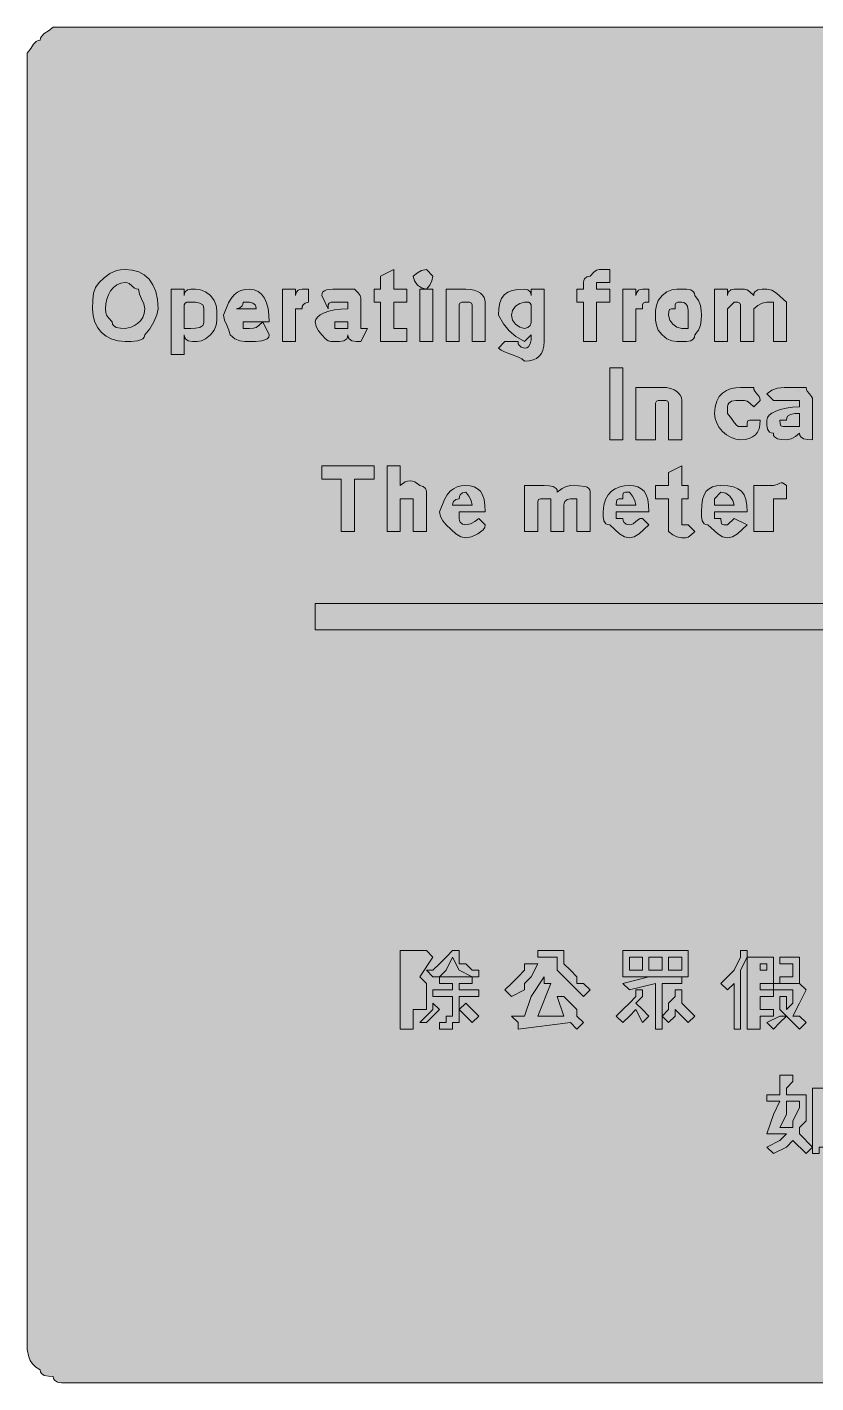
# Model space of a CAD drawing. Header units: metres. Extents: x 9 to 558, y 12 to 260.
# Drawn here: x 9.2 to 153.8, y 11.8 to 260.2 of the extents above; entities that cross this region are included whole.
import ezdxf

# ---------------------------------------------------------------- set-up
doc = ezdxf.new("R2010")
doc.units = ezdxf.units.M
for name, color, linetype, true_color in [('FILL_BLACK_000000', 7, 'Continuous', 0x000000), ('FILL_YELLOW_FFFF00', 7, 'Continuous', 0xffff00), ('STROKE_BLACK_000000', 7, 'Continuous', 0x000000)]:
    doc.layers.add(name, color=color, linetype=linetype, true_color=true_color)

msp = doc.modelspace()

# ---------------------------------------------------------------- hatches: boundary and pattern name
at = {"layer": 'FILL_BLACK_000000', "true_color": 0x000000}
h = msp.add_hatch(color=7, dxfattribs=at)
h.dxf.hatch_style = 1
h.paths.add_polyline_path([(29.67, 215.31), (30.69, 214.75), (31.56, 213.96), (32.26, 212.95), (32.78, 211.71), (33.1, 210.25), (33.21, 208.56), (33, 207.47), (32.46, 206.16), (31.69, 204.85), (30.81, 203.76), (30.7, 203.36), (30.42, 203.07), (29.99, 202.85), (29.46, 202.71), (28.28, 202.58), (27.21, 202.56), (25.92, 202.67), (24.75, 202.99), (23.73, 203.51), (22.86, 204.21), (22.16, 205.08), (21.64, 206.1), (21.32, 207.27), (21.21, 208.56), (21.23, 210.15), (21.36, 211.41), (21.72, 212.44), (22.41, 213.36), (23.33, 214.24), (24.36, 215.01), (25.62, 215.55), (26.36, 215.71), (27.21, 215.76), (28.5, 215.65), (29.67, 215.31)])
h.paths.add_polyline_path([(30.21, 210.36), (29.8, 211.26), (29.61, 212.16), (29.21, 212.21), (28.9, 212.35), (28.41, 212.76), (27.92, 213.17), (27.61, 213.31), (27.21, 213.36), (26.37, 213.25), (25.63, 212.95), (25.02, 212.47), (24.51, 211.86), (24.12, 211.13), (23.83, 210.32), (23.67, 209.46), (23.61, 208.56), (23.63, 207.85), (23.76, 207.36), (24.12, 206.87), (24.81, 206.16), (24.86, 205.76), (25.02, 205.47), (25.56, 205.11), (26.33, 204.98), (27.21, 204.96), (28.28, 205.18), (28.88, 205.47), (29.46, 205.86), (29.99, 206.37), (30.42, 206.98), (30.7, 207.72), (30.81, 208.56), (30.62, 209.46), (30.21, 210.36)], flags=16)
h = msp.add_hatch(color=7, dxfattribs=at)
h.dxf.hatch_style = 1
h.paths.add_polyline_path([(78.81, 212.16), (78.81, 209.76), (76.41, 209.76), (76.41, 206.16), (76.41, 204.96), (77.61, 204.96), (78.81, 204.96), (78.81, 202.56), (76.41, 202.56), (74.01, 202.56), (74.01, 204.96), (74.01, 209.76), (72.81, 209.76), (72.81, 212.16), (74.01, 212.16), (74.01, 214.56), (76.41, 215.76), (76.41, 212.16), (78.81, 212.16)])
h = msp.add_hatch(color=7, dxfattribs=at)
h.dxf.hatch_style = 1
h.paths.add_polyline_path([(83.42, 213.68), (83.01, 212.91), (82.41, 212.16), (81.53, 212.37), (80.76, 212.91), (80.22, 213.68), (80.01, 214.56), (80.76, 215.16), (81.53, 215.57), (82.41, 215.76), (83.61, 214.56), (83.42, 213.68)])
h = msp.add_hatch(color=7, dxfattribs=at)
h.dxf.hatch_style = 1
h.paths.add_polyline_path([(111.21, 202.56), (111.21, 209.76), (110.01, 209.76), (110.01, 212.16), (111.21, 212.16), (111.21, 213.36), (111.26, 213.76), (111.4, 214.05), (111.81, 214.41), (112.41, 214.56), (113.12, 215.25), (113.61, 215.61), (114.1, 215.74), (114.81, 215.76), (116.01, 215.76), (116.01, 213.36), (114.81, 213.36), (113.61, 213.36), (113.61, 212.16), (116.01, 212.16), (116.01, 209.76), (113.61, 209.76), (113.61, 202.56), (111.21, 202.56)])
h = msp.add_hatch(color=7, dxfattribs=at)
h.dxf.hatch_style = 1
h.paths.add_polyline_path([(43.86, 205.56), (43.5, 204.66), (42.81, 203.76), (41.93, 203.07), (41.16, 202.71), (40.41, 202.56), (39.53, 202.58), (38.76, 202.71), (38.22, 203.07), (38.06, 203.36), (38.01, 203.76), (38.01, 200.16), (35.61, 200.16), (35.61, 212.16), (38.01, 212.16), (38.01, 210.96), (38.06, 211.36), (38.2, 211.65), (38.61, 212.01), (39.21, 212.16), (40.11, 212.14), (41.01, 212.01), (41.91, 211.65), (42.81, 210.96), (43.5, 210.06), (43.86, 209.16), (43.99, 208.26), (44.01, 207.36), (43.99, 206.46), (43.86, 205.56)])
h.paths.add_polyline_path([(40.86, 205.11), (41.4, 205.47), (41.56, 205.76), (41.61, 206.16), (41.61, 208.56), (41.56, 208.96), (41.4, 209.25), (40.86, 209.61), (40.09, 209.74), (39.21, 209.76), (38.52, 209.74), (38.16, 209.61), (38.03, 209.25), (38.01, 208.56), (38.01, 206.16), (38.01, 204.96), (39.21, 204.96), (40.09, 204.98), (40.86, 205.11)], flags=16)
h = msp.add_hatch(color=7, dxfattribs=at)
h.dxf.hatch_style = 1
h.paths.add_polyline_path([(53.22, 203.07), (52.79, 202.85), (52.26, 202.71), (51.08, 202.58), (50.01, 202.56), (49.11, 202.58), (48.21, 202.71), (47.31, 203.07), (46.41, 203.76), (46.22, 204.66), (45.81, 205.56), (45.4, 206.46), (45.21, 207.36), (46.13, 209.63), (46.62, 210.46), (47.16, 211.11), (47.75, 211.59), (48.42, 211.92), (49.16, 212.1), (50.01, 212.16), (50.85, 212.05), (51.58, 211.73), (52.2, 211.21), (52.71, 210.51), (53.1, 209.64), (53.38, 208.62), (53.55, 207.45), (53.61, 206.16), (52.41, 206.16), (53.61, 203.76), (53.5, 203.36), (53.22, 203.07)])
h.paths.add_polyline_path([(48.81, 206.16), (48.81, 204.96), (50.01, 204.96), (50.72, 204.98), (51.21, 205.11), (51.7, 205.47), (52.41, 206.16), (48.81, 206.16)], flags=16)
h.paths.add_polyline_path([(51.16, 208.96), (51.02, 209.25), (50.61, 209.61), (50.01, 209.76), (48.81, 209.76), (48.76, 209.36), (48.62, 209.07), (48.21, 208.71), (47.61, 208.56), (51.21, 208.56), (51.16, 208.96)], flags=16)
h = msp.add_hatch(color=7, dxfattribs=at)
h.dxf.hatch_style = 1
h.paths.add_polyline_path([(56.01, 212.16), (58.41, 212.16), (58.41, 210.96), (58.56, 211.56), (58.92, 211.97), (59.21, 212.11), (59.61, 212.16), (60.81, 212.16), (60.81, 209.76), (60.21, 209.61), (59.8, 209.25), (59.66, 208.96), (59.61, 208.56), (58.41, 208.56), (58.41, 202.56), (56.01, 202.56), (56.01, 212.16)])
h = msp.add_hatch(color=7, dxfattribs=at)
h.dxf.hatch_style = 1
h.paths.add_polyline_path([(66.81, 209.76), (65.61, 209.76), (64.92, 209.74), (64.56, 209.61), (64.43, 209.25), (64.41, 208.56), (63.21, 210.96), (63.27, 211.36), (63.43, 211.65), (63.72, 211.87), (64.11, 212.01), (65.23, 212.14), (66.81, 212.16), (69.21, 212.16), (69.9, 211.45), (70.26, 210.96), (70.39, 210.47), (70.41, 209.76), (70.41, 204.96), (71.61, 204.96), (70.41, 202.56), (69.53, 202.58), (68.76, 202.71), (68.22, 203.07), (68.06, 203.36), (68.01, 203.76), (67.96, 203.36), (67.8, 203.07), (67.26, 202.71), (66.49, 202.58), (65.61, 202.56), (64.9, 202.58), (64.41, 202.71), (63.92, 203.07), (63.21, 203.76), (62.61, 204.51), (62.2, 205.28), (62.01, 206.16), (62.12, 206.61), (62.44, 207.04), (62.96, 207.45), (63.66, 207.81), (64.53, 208.12), (65.55, 208.35), (66.72, 208.51), (68.01, 208.56), (68.01, 209.76), (66.81, 209.76)])
h.paths.add_polyline_path([(66.81, 204.96), (68.01, 204.96), (68.01, 206.16), (65.61, 206.16), (65.61, 204.96), (66.81, 204.96)], flags=16)
h = msp.add_hatch(color=7, dxfattribs=at)
h.dxf.hatch_style = 1
h.paths.add_polyline_path([(81.21, 202.56), (81.21, 212.16), (83.61, 212.16), (83.61, 202.56), (81.21, 202.56)])
h = msp.add_hatch(color=7, dxfattribs=at)
h.dxf.hatch_style = 1
h.paths.add_polyline_path([(90.45, 212.11), (91.18, 211.95), (91.8, 211.72), (92.31, 211.41), (92.7, 211.05), (92.98, 210.64), (93.15, 210.21), (93.21, 209.76), (93.21, 208.56), (93.21, 202.56), (90.81, 202.56), (90.81, 208.56), (90.79, 209.25), (90.66, 209.61), (90.3, 209.74), (89.61, 209.76), (88.92, 209.74), (88.56, 209.61), (88.43, 209.25), (88.41, 208.56), (88.41, 202.56), (86.01, 202.56), (86.01, 212.16), (88.41, 212.16), (89.61, 212.16), (90.45, 212.11)])
h = msp.add_hatch(color=7, dxfattribs=at)
h.dxf.hatch_style = 1
h.paths.add_polyline_path([(103.78, 200.98), (103.5, 200.37), (103.11, 199.86), (102.6, 199.47), (101.98, 199.18), (101.25, 199.02), (100.41, 198.96), (99.91, 199.36), (99.32, 199.67), (98.01, 200.16), (96.7, 200.65), (96.11, 200.96), (95.61, 201.36), (96.81, 202.56), (99.21, 202.56), (99.26, 202.16), (99.4, 201.87), (99.81, 201.51), (100.41, 201.36), (100.81, 201.41), (101.1, 201.57), (101.46, 202.11), (101.59, 202.88), (101.61, 203.76), (100.41, 202.56), (98.82, 203.48), (97.56, 204.51), (96.53, 205.77), (95.61, 207.36), (95.67, 208.6), (95.85, 209.63), (96.18, 210.46), (96.66, 211.11), (97.31, 211.59), (98.14, 211.92), (99.17, 212.1), (100.41, 212.16), (101.01, 212.01), (101.42, 211.65), (101.56, 211.36), (101.61, 210.96), (101.61, 212.16), (104.01, 212.16), (104.01, 202.56), (103.95, 201.72), (103.78, 200.98)])
h.paths.add_polyline_path([(101.46, 209.61), (101.1, 209.74), (100.41, 209.76), (99.53, 209.55), (98.76, 209.01), (98.22, 208.24), (98.01, 207.36), (98.22, 206.48), (98.76, 205.71), (99.53, 205.17), (100.41, 204.96), (101.01, 205.11), (101.42, 205.47), (101.56, 205.76), (101.61, 206.16), (101.61, 208.56), (101.59, 209.25), (101.46, 209.61)], flags=16)
h = msp.add_hatch(color=7, dxfattribs=at)
h.dxf.hatch_style = 1
h.paths.add_polyline_path([(118.41, 212.16), (120.81, 212.16), (120.81, 210.96), (120.96, 211.56), (121.32, 211.97), (121.61, 212.11), (122.01, 212.16), (123.21, 212.16), (123.21, 209.76), (122.52, 209.74), (122.16, 209.61), (122.03, 209.25), (122.01, 208.56), (120.81, 208.56), (120.81, 202.56), (118.41, 202.56), (118.41, 212.16)])
h = msp.add_hatch(color=7, dxfattribs=at)
h.dxf.hatch_style = 1
h.paths.add_polyline_path([(132.66, 205.56), (132.3, 204.66), (131.61, 203.76), (131.56, 203.36), (131.4, 203.07), (130.86, 202.71), (130.09, 202.58), (129.21, 202.56), (128.31, 202.58), (127.41, 202.71), (126.51, 203.07), (125.61, 203.76), (124.92, 204.66), (124.56, 205.56), (124.43, 206.46), (124.41, 207.36), (124.43, 208.26), (124.56, 209.16), (124.92, 210.06), (125.61, 210.96), (126.51, 211.65), (127.41, 212.01), (128.31, 212.14), (129.21, 212.16), (130.09, 212.14), (130.86, 212.01), (131.4, 211.65), (131.56, 211.36), (131.61, 210.96), (132.3, 210.06), (132.66, 209.16), (132.79, 208.26), (132.81, 207.36), (132.79, 206.46), (132.66, 205.56)])
h.paths.add_polyline_path([(130.26, 209.01), (129.9, 209.55), (129.61, 209.71), (129.21, 209.76), (128.52, 209.74), (128.16, 209.61), (128.03, 209.25), (128.01, 208.56), (127.32, 208.54), (126.96, 208.41), (126.83, 208.05), (126.81, 207.36), (127.02, 206.48), (127.56, 205.71), (128.33, 205.17), (129.21, 204.96), (130.41, 204.96), (130.41, 207.36), (130.39, 208.24), (130.26, 209.01)], flags=16)
h = msp.add_hatch(color=7, dxfattribs=at)
h.dxf.hatch_style = 1
h.paths.add_polyline_path([(143.93, 209.57), (143.16, 209.16), (142.41, 208.56), (142.41, 202.56), (140.01, 202.56), (140.01, 208.56), (139.99, 209.25), (139.86, 209.61), (139.5, 209.74), (138.81, 209.76), (137.61, 208.56), (137.61, 202.56), (135.21, 202.56), (135.21, 212.16), (137.61, 212.16), (137.61, 210.96), (137.66, 211.36), (137.8, 211.65), (138.21, 212.01), (138.81, 212.16), (140.01, 212.16), (140.72, 212.14), (141.21, 212.01), (141.7, 211.65), (142.41, 210.96), (142.46, 211.36), (142.62, 211.65), (143.16, 212.01), (143.93, 212.14), (144.81, 212.16), (145.71, 211.95), (146.61, 211.41), (148.41, 209.76), (148.41, 202.56), (146.01, 202.56), (146.01, 208.56), (146.01, 209.76), (144.81, 209.76), (143.93, 209.57)])
h = msp.add_hatch(color=7, dxfattribs=at)
h.dxf.hatch_style = 1
h.paths.add_polyline_path([(116.01, 184.56), (116.01, 197.76), (118.41, 197.76), (118.41, 184.56), (116.01, 184.56)])
h = msp.add_hatch(color=7, dxfattribs=at)
h.dxf.hatch_style = 1
h.paths.add_polyline_path([(126.81, 184.56), (126.81, 190.56), (126.79, 191.25), (126.66, 191.61), (126.3, 191.74), (125.61, 191.76), (124.92, 191.74), (124.56, 191.61), (124.43, 191.25), (124.41, 190.56), (124.41, 184.56), (120.81, 184.56), (120.81, 194.16), (124.41, 194.16), (125.61, 194.16), (126.45, 194.11), (127.18, 193.95), (127.8, 193.72), (128.31, 193.41), (128.7, 193.05), (128.98, 192.64), (129.15, 192.21), (129.21, 191.76), (129.21, 184.56), (126.81, 184.56)])
h = msp.add_hatch(color=7, dxfattribs=at)
h.dxf.hatch_style = 1
h.paths.add_polyline_path([(142.41, 194.16), (142.46, 193.76), (142.6, 193.45), (143.01, 192.96), (143.42, 192.47), (143.56, 192.16), (143.61, 191.76), (142.41, 190.56), (141.7, 191.25), (141.21, 191.61), (140.72, 191.74), (140.01, 191.76), (139.13, 191.74), (138.36, 191.61), (137.82, 191.25), (137.66, 190.96), (137.61, 190.56), (137.61, 189.36), (138.32, 188.48), (138.81, 187.71), (139.3, 187.17), (139.61, 187.01), (140.01, 186.96), (141.21, 186.96), (141.23, 187.65), (141.36, 188.01), (141.72, 188.14), (142.41, 188.16), (143.61, 188.16), (143.55, 187.32), (143.38, 186.58), (143.1, 185.97), (142.71, 185.46), (142.2, 185.07), (141.58, 184.78), (140.85, 184.62), (140.01, 184.56), (139.11, 184.67), (138.25, 184.97), (137.44, 185.45), (136.71, 186.06), (136.1, 186.79), (135.62, 187.6), (135.32, 188.46), (135.21, 189.36), (135.32, 190.6), (135.62, 191.63), (136.1, 192.46), (136.71, 193.11), (137.44, 193.59), (138.25, 193.92), (139.11, 194.1), (140.01, 194.16), (142.41, 194.16)])
h = msp.add_hatch(color=7, dxfattribs=at)
h.dxf.hatch_style = 1
h.paths.add_polyline_path([(149.61, 191.76), (147.21, 191.76), (146.01, 191.76), (144.81, 192.96), (145.73, 193.65), (146.76, 194.01), (148.02, 194.14), (149.61, 194.16), (152.01, 194.16), (152.06, 193.76), (152.2, 193.45), (152.61, 192.96), (153.02, 192.47), (153.16, 192.16), (153.21, 191.76), (153.21, 186.96), (153.21, 184.56), (152.33, 184.58), (151.56, 184.71), (151.02, 185.07), (150.86, 185.36), (150.81, 185.76), (150.06, 185.16), (149.29, 184.75), (148.41, 184.56), (147.53, 184.58), (146.76, 184.71), (146.22, 185.07), (146.06, 185.36), (146.01, 185.76), (145.61, 185.81), (145.32, 185.97), (144.96, 186.51), (144.83, 187.28), (144.81, 188.16), (144.92, 188.61), (145.24, 189.04), (145.76, 189.45), (146.46, 189.81), (147.33, 190.12), (148.35, 190.35), (149.52, 190.51), (150.81, 190.56), (150.81, 191.76), (149.61, 191.76)])
h.paths.add_polyline_path([(147.36, 187.11), (147.72, 186.98), (148.41, 186.96), (149.61, 186.96), (150.81, 186.96), (150.81, 189.36), (149.93, 189.34), (149.16, 189.21), (148.62, 188.85), (148.46, 188.56), (148.41, 188.16), (147.21, 188.16), (147.23, 187.47), (147.36, 187.11)], flags=16)
h = msp.add_hatch(color=7, dxfattribs=at)
h.dxf.hatch_style = 1
h.paths.add_polyline_path([(69.21, 167.76), (66.81, 167.76), (66.81, 177.36), (63.21, 177.36), (63.21, 179.76), (72.81, 179.76), (72.81, 177.36), (69.21, 177.36), (69.21, 167.76)])
h = msp.add_hatch(color=7, dxfattribs=at)
h.dxf.hatch_style = 1
h.paths.add_polyline_path([(78.51, 176.83), (78.96, 177), (79.41, 177.06), (79.86, 177), (80.31, 176.83), (81.21, 176.16), (81.81, 176.01), (82.22, 175.65), (82.36, 175.36), (82.41, 174.96), (82.41, 173.76), (82.41, 167.76), (80.01, 167.76), (80.01, 172.56), (80.01, 173.76), (78.81, 173.76), (77.61, 173.76), (77.61, 172.56), (77.61, 167.76), (75.21, 167.76), (75.21, 179.76), (77.61, 179.76), (77.61, 176.16), (78.51, 176.83)])
h = msp.add_hatch(color=7, dxfattribs=at)
h.dxf.hatch_style = 1
h.paths.add_polyline_path([(130.41, 176.16), (130.41, 173.76), (129.21, 173.76), (129.21, 170.16), (129.21, 168.96), (130.41, 168.96), (131.61, 167.76), (130.9, 167.07), (130.41, 166.71), (129.92, 166.58), (129.21, 166.56), (128.33, 166.75), (127.56, 167.16), (126.81, 167.76), (126.81, 168.96), (126.81, 173.76), (124.41, 173.76), (124.41, 176.16), (126.81, 176.16), (126.81, 178.56), (129.21, 179.76), (129.21, 176.16), (130.41, 176.16)])
h = msp.add_hatch(color=7, dxfattribs=at)
h.dxf.hatch_style = 1
h.paths.add_polyline_path([(142.41, 176.16), (144.81, 176.16), (146.01, 176.16), (146.72, 176.33), (147.21, 176.61), (147.44, 176.69), (147.7, 176.67), (148.01, 176.5), (148.41, 176.16), (148.41, 173.76), (146.01, 173.76), (146.01, 172.56), (146.01, 167.76), (142.41, 167.76), (142.41, 176.16)])
h = msp.add_hatch(color=7, dxfattribs=at)
h.dxf.hatch_style = 1
h.paths.add_polyline_path([(88.41, 170.16), (88.46, 169.76), (88.6, 169.47), (89.01, 169.11), (89.61, 168.96), (90.49, 169.15), (91.26, 169.56), (92.01, 170.16), (93.21, 168.96), (93.1, 168.51), (92.82, 168.08), (91.86, 167.31), (90.68, 166.77), (89.61, 166.56), (88.71, 166.77), (87.81, 167.31), (86.01, 168.96), (85.41, 169.71), (85, 170.48), (84.81, 171.36), (85.73, 173.63), (86.22, 174.46), (86.76, 175.11), (87.35, 175.59), (88.02, 175.92), (88.76, 176.1), (89.61, 176.16), (90.45, 176.1), (91.18, 175.92), (91.8, 175.59), (92.31, 175.11), (92.7, 174.46), (92.98, 173.63), (93.15, 172.6), (93.21, 171.36), (88.41, 171.36), (88.41, 170.16)])
h.paths.add_polyline_path([(90.62, 173.44), (90.21, 174.21), (89.61, 174.96), (89.01, 174.81), (88.6, 174.45), (88.46, 174.16), (88.41, 173.76), (87.81, 173.61), (87.4, 173.25), (87.26, 172.96), (87.21, 172.56), (90.81, 172.56), (90.62, 173.44)], flags=16)
h = msp.add_hatch(color=7, dxfattribs=at)
h.dxf.hatch_style = 1
h.paths.add_polyline_path([(108.21, 173.61), (107.8, 173.25), (107.66, 172.96), (107.61, 172.56), (107.61, 167.76), (105.21, 167.76), (105.21, 173.76), (104.01, 173.76), (103.32, 173.74), (102.96, 173.61), (102.83, 173.25), (102.81, 172.56), (102.81, 167.76), (100.41, 167.76), (100.41, 176.16), (102.81, 176.16), (104.01, 176.16), (104.89, 176.14), (105.66, 176.01), (106.2, 175.65), (106.36, 175.36), (106.41, 174.96), (107.29, 175.65), (108.06, 176.01), (108.81, 176.16), (110.38, 176.14), (111.51, 176.01), (111.9, 175.87), (112.18, 175.65), (112.35, 175.36), (112.41, 174.96), (112.41, 173.76), (112.41, 167.76), (110.01, 167.76), (110.01, 173.76), (108.81, 173.76), (108.21, 173.61)])
h = msp.add_hatch(color=7, dxfattribs=at)
h.dxf.hatch_style = 1
h.paths.add_polyline_path([(117.21, 170.16), (118.41, 170.16), (118.46, 169.76), (118.6, 169.47), (119.01, 169.11), (119.61, 168.96), (120.01, 169.01), (120.32, 169.15), (120.81, 169.56), (121.3, 169.97), (121.61, 170.11), (122.01, 170.16), (123.21, 168.96), (121.41, 167.31), (120.51, 166.77), (119.61, 166.56), (118.71, 166.77), (117.81, 167.31), (116.01, 168.96), (115.61, 169.01), (115.32, 169.17), (114.96, 169.71), (114.83, 170.48), (114.81, 171.36), (114.92, 172.6), (115.22, 173.63), (115.7, 174.46), (116.31, 175.11), (117.04, 175.59), (117.85, 175.92), (118.71, 176.1), (119.61, 176.16), (120.45, 176.1), (121.18, 175.92), (121.8, 175.59), (122.31, 175.11), (122.7, 174.46), (122.98, 173.63), (123.15, 172.6), (123.21, 171.36), (117.21, 171.36), (117.21, 170.16)])
h.paths.add_polyline_path([(120.62, 173.44), (120.21, 174.21), (119.61, 174.96), (118.92, 174.94), (118.56, 174.81), (118.43, 174.45), (118.41, 173.76), (117.72, 173.74), (117.36, 173.61), (117.23, 173.25), (117.21, 172.56), (120.81, 172.56), (120.62, 173.44)], flags=16)
h = msp.add_hatch(color=7, dxfattribs=at)
h.dxf.hatch_style = 1
h.paths.add_polyline_path([(135.21, 170.16), (136.41, 170.16), (136.43, 169.47), (136.56, 169.11), (136.92, 168.98), (137.61, 168.96), (138.81, 170.16), (141.21, 168.96), (139.41, 167.31), (138.51, 166.77), (137.61, 166.56), (136.71, 166.77), (135.81, 167.31), (134.01, 168.96), (133.61, 169.01), (133.32, 169.17), (132.96, 169.71), (132.83, 170.48), (132.81, 171.36), (132.87, 172.6), (133.03, 173.63), (133.32, 174.46), (133.71, 175.11), (134.22, 175.59), (134.83, 175.92), (135.57, 176.1), (136.41, 176.16), (137.65, 176.1), (138.68, 175.92), (139.51, 175.59), (140.16, 175.11), (140.64, 174.46), (140.97, 173.63), (141.15, 172.6), (141.21, 171.36), (135.21, 171.36), (135.21, 170.16)])
h.paths.add_polyline_path([(138.6, 173.44), (138.06, 174.21), (137.29, 174.75), (136.41, 174.96), (135.21, 173.76), (135.21, 172.56), (138.81, 172.56), (138.6, 173.44)], flags=16)
h = msp.add_hatch(color=7, dxfattribs=at)
h.dxf.hatch_style = 1
h.paths.add_polyline_path([(490.41, 159.36), (497.61, 159.36), (504.81, 152.16), (497.61, 144.96), (490.41, 144.96), (495.21, 149.76), (62.01, 149.76), (62.01, 154.56), (495.21, 154.56), (490.41, 159.36)])
h = msp.add_hatch(color=7, dxfattribs=at)
h.dxf.hatch_style = 1
h.paths.add_polyline_path([(77.61, 76.56), (77.61, 90.96), (82.41, 90.96), (83.61, 89.76), (81.21, 86.16), (82.41, 84.96), (82.41, 83.76), (82.41, 82.56), (82.41, 81.36), (82.41, 80.16), (81.21, 80.16), (80.01, 80.16), (80.01, 76.56), (77.61, 76.56)])
h = msp.add_hatch(color=7, dxfattribs=at)
h.dxf.hatch_style = 1
h.paths.add_polyline_path([(82.41, 87.36), (83.61, 87.36), (84.81, 88.56), (86.01, 89.76), (87.21, 90.96), (88.41, 90.96), (88.41, 89.76), (88.41, 88.56), (89.61, 88.56), (90.81, 87.36), (92.01, 87.36), (92.01, 86.16), (90.81, 86.16), (88.41, 87.36), (87.21, 89.76), (86.01, 87.36), (84.81, 86.16), (83.61, 86.16), (82.41, 87.36)])
h = msp.add_hatch(color=7, dxfattribs=at)
h.dxf.hatch_style = 1
h.paths.add_polyline_path([(107.61, 90.96), (107.61, 89.76), (107.61, 88.56), (108.81, 87.36), (110.01, 86.16), (110.01, 84.96), (111.21, 84.96), (112.41, 83.76), (111.21, 82.56), (108.81, 84.96), (107.61, 86.16), (106.41, 87.36), (106.41, 89.76), (102.81, 89.76), (102.81, 90.96), (107.61, 90.96)])
h = msp.add_hatch(color=7, dxfattribs=at)
h.dxf.hatch_style = 1
h.paths.add_polyline_path([(118.41, 90.96), (130.41, 90.96), (130.41, 86.16), (118.41, 86.16), (118.41, 90.96)])
h.paths.add_polyline_path([(119.61, 87.36), (122.01, 87.36), (122.01, 89.76), (119.61, 89.76), (119.61, 87.36)], flags=16)
h.paths.add_polyline_path([(123.21, 89.76), (123.21, 87.36), (125.61, 87.36), (125.61, 89.76), (123.21, 89.76)], flags=16)
h.paths.add_polyline_path([(129.21, 89.76), (126.81, 89.76), (126.81, 87.36), (129.21, 87.36), (129.21, 89.76)], flags=16)
h = msp.add_hatch(color=7, dxfattribs=at)
h.dxf.hatch_style = 1
h.paths.add_polyline_path([(141.21, 89.76), (140.01, 87.36), (140.01, 76.56), (138.81, 76.56), (138.81, 84.96), (137.61, 83.76), (136.41, 84.96), (137.61, 86.16), (138.81, 87.36), (140.01, 89.76), (140.01, 90.96), (141.21, 90.96), (141.21, 89.76)])
h = msp.add_hatch(color=7, dxfattribs=at)
h.dxf.hatch_style = 1
h.paths.add_polyline_path([(146.01, 84.96), (143.61, 84.96), (143.61, 83.76), (146.01, 83.76), (146.01, 82.56), (143.61, 82.56), (143.61, 80.16), (146.01, 80.16), (146.01, 78.96), (143.61, 78.96), (143.61, 76.56), (141.21, 76.56), (141.21, 89.76), (146.01, 89.76), (146.01, 84.96)])
h.paths.add_polyline_path([(144.81, 88.56), (143.61, 88.56), (143.61, 87.36), (144.81, 87.36), (144.81, 88.56)], flags=16)
h = msp.add_hatch(color=7, dxfattribs=at)
h.dxf.hatch_style = 1
h.paths.add_polyline_path([(150.81, 89.76), (150.81, 84.96), (147.21, 84.96), (147.21, 86.16), (149.61, 86.16), (149.61, 88.56), (147.21, 88.56), (147.21, 89.76), (150.81, 89.76)])
h = msp.add_hatch(color=7, dxfattribs=at)
h.dxf.hatch_style = 1
h.paths.add_polyline_path([(102.81, 88.56), (101.61, 86.16), (100.41, 84.96), (100.41, 83.76), (98.01, 82.56), (96.81, 83.76), (98.01, 84.96), (99.21, 86.16), (100.41, 87.36), (100.41, 88.56), (101.61, 88.56), (102.81, 88.56)])
h = msp.add_hatch(color=7, dxfattribs=at)
h.dxf.hatch_style = 1
h.paths.add_polyline_path([(88.41, 84.96), (88.41, 83.76), (92.01, 83.76), (92.01, 82.56), (88.41, 82.56), (88.41, 78.96), (88.41, 77.76), (87.21, 77.76), (87.21, 76.56), (86.01, 76.56), (84.81, 76.56), (84.81, 77.76), (86.01, 77.76), (86.01, 78.96), (87.21, 78.96), (87.21, 82.56), (83.61, 82.56), (83.61, 83.76), (87.21, 83.76), (87.21, 84.96), (84.81, 84.96), (84.81, 86.16), (90.81, 86.16), (90.81, 84.96), (88.41, 84.96)])
h = msp.add_hatch(color=7, dxfattribs=at)
h.dxf.hatch_style = 1
h.paths.add_polyline_path([(105.21, 84.96), (102.81, 78.96), (107.61, 78.96), (106.41, 82.56), (107.61, 82.56), (108.81, 81.36), (110.01, 80.16), (110.01, 78.96), (111.21, 77.76), (110.01, 76.56), (108.81, 77.76), (99.21, 76.56), (99.21, 77.76), (98.01, 78.96), (100.41, 78.96), (101.61, 82.56), (104.01, 86.16), (104.01, 84.96), (105.21, 84.96)])
h = msp.add_hatch(color=7, dxfattribs=at)
h.dxf.hatch_style = 1
h.paths.add_polyline_path([(123.21, 86.16), (128.01, 86.16), (129.21, 86.16), (129.21, 84.96), (125.61, 84.96), (125.61, 76.56), (124.41, 76.56), (124.41, 84.96), (119.61, 83.76), (118.41, 84.96), (123.21, 86.16)])
h = msp.add_hatch(color=7, dxfattribs=at)
h.dxf.hatch_style = 1
h.paths.add_polyline_path([(148.41, 82.56), (148.41, 81.36), (148.41, 80.16), (149.61, 81.36), (149.61, 83.76), (146.01, 83.76), (146.01, 84.96), (150.81, 84.96), (152.01, 83.76), (150.81, 81.36), (149.61, 78.96), (150.81, 78.96), (152.01, 77.76), (150.81, 76.56), (149.61, 77.76), (148.41, 78.96), (147.21, 80.16), (147.21, 82.56), (148.41, 82.56)])
h = msp.add_hatch(color=7, dxfattribs=at)
h.dxf.hatch_style = 1
h.paths.add_polyline_path([(122.01, 83.76), (122.01, 82.56), (120.81, 81.36), (122.01, 80.16), (123.21, 78.96), (122.01, 77.76), (120.81, 80.16), (119.61, 78.96), (118.41, 77.76), (117.21, 78.96), (118.41, 80.16), (119.61, 81.36), (120.81, 82.56), (120.81, 83.76), (122.01, 83.76)])
h = msp.add_hatch(color=7, dxfattribs=at)
h.dxf.hatch_style = 1
h.paths.add_polyline_path([(129.21, 83.76), (129.21, 82.56), (129.21, 81.36), (130.41, 80.16), (131.61, 78.96), (130.41, 77.76), (129.21, 78.96), (128.01, 80.16), (128.01, 78.96), (126.81, 77.76), (125.61, 78.96), (126.81, 80.16), (126.81, 81.36), (128.01, 82.56), (128.01, 83.76), (129.21, 83.76)])
h = msp.add_hatch(color=7, dxfattribs=at)
h.dxf.hatch_style = 1
h.paths.add_polyline_path([(83.61, 78.96), (82.41, 77.76), (81.21, 77.76), (83.61, 80.16), (83.61, 81.36), (84.81, 80.16), (83.61, 78.96)])
h = msp.add_hatch(color=7, dxfattribs=at)
h.dxf.hatch_style = 1
h.paths.add_polyline_path([(90.81, 80.16), (92.01, 78.96), (90.81, 77.76), (89.61, 78.96), (88.41, 80.16), (89.61, 81.36), (90.81, 80.16)])
h = msp.add_hatch(color=7, dxfattribs=at)
h.dxf.hatch_style = 1
h.paths.add_polyline_path([(144.81, 77.76), (147.21, 78.96), (148.41, 78.96), (147.21, 77.76), (146.01, 76.56), (144.81, 77.76)])
h = msp.add_hatch(color=7, dxfattribs=at)
h.dxf.hatch_style = 1
h.paths.add_polyline_path([(147.21, 64.56), (147.21, 68.16), (149.61, 68.16), (149.61, 66.96), (148.41, 65.76), (148.41, 64.56), (152.01, 64.56), (152.01, 63.36), (152.01, 62.16), (152.01, 59.76), (150.81, 58.56), (150.81, 57.36), (153.21, 54.96), (152.01, 53.76), (149.61, 56.16), (148.41, 54.96), (146.01, 53.76), (144.81, 54.96), (147.21, 56.16), (148.41, 57.36), (147.21, 57.36), (146.01, 57.36), (144.81, 57.36), (146.01, 60.96), (147.21, 63.36), (144.81, 63.36), (144.81, 64.56), (147.21, 64.56)])
h.paths.add_polyline_path([(147.21, 58.56), (148.41, 58.56), (149.61, 58.56), (149.61, 59.76), (150.81, 62.16), (150.81, 63.36), (148.41, 63.36), (148.41, 60.96), (147.21, 58.56)], flags=16)
h = msp.add_hatch(color=7, dxfattribs=at)
h.dxf.hatch_style = 1
h.paths.add_polyline_path([(159.21, 65.76), (159.21, 53.76), (158.01, 53.76), (158.01, 54.96), (154.41, 54.96), (154.41, 53.76), (153.21, 53.76), (153.21, 65.76), (159.21, 65.76)])
h.paths.add_polyline_path([(158.01, 64.56), (154.41, 64.56), (154.41, 56.16), (158.01, 56.16), (158.01, 64.56)], flags=16)
at = {"layer": 'FILL_YELLOW_FFFF00', "true_color": 0xffff00}
h = msp.add_hatch(color=7, dxfattribs=at)
h.dxf.hatch_style = 1
h.paths.add_polyline_path([(551.26, 260.11), (552.02, 259.95), (553.41, 259.41), (556.41, 257.76), (556.81, 257.26), (557.1, 256.67), (557.46, 255.36), (557.61, 252.96), (557.61, 18.96), (557.61, 16.56), (557.56, 16.16), (557.42, 15.85), (557.01, 15.36), (556.6, 14.87), (556.46, 14.56), (556.41, 14.16), (553.41, 12.51), (552.02, 11.97), (551.26, 11.81), (550.41, 11.76), (16.41, 11.76), (15.53, 11.78), (14.76, 11.91), (14.22, 12.27), (14.06, 12.56), (14.01, 12.96), (13.13, 12.98), (12.36, 13.11), (11.82, 13.47), (11.66, 13.76), (11.61, 14.16), (10.82, 14.66), (10.22, 15.25), (9.8, 15.89), (9.51, 16.56), (9.25, 17.87), (9.21, 18.96), (9.21, 252.96), (9.21, 255.36), (9.92, 256.24), (10.41, 257.01), (10.9, 257.55), (11.21, 257.71), (11.61, 257.76), (11.66, 258.16), (11.82, 258.47), (12.36, 258.96), (13.13, 259.45), (14.01, 260.16), (16.41, 260.16), (550.41, 260.16), (551.26, 260.11)])

# ---------------------------------------------------------------- linework, layer by layer
at = {"layer": 'FILL_BLACK_000000', "lineweight": 0, "true_color": 0x000000}
for points in [[(29.67, 215.31), (30.69, 214.75), (31.56, 213.96), (32.26, 212.95), (32.78, 211.71), (33.1, 210.25), (33.21, 208.56), (33, 207.47), (32.46, 206.16), (31.69, 204.85), (30.81, 203.76), (30.7, 203.36), (30.42, 203.07), (29.99, 202.85), (29.46, 202.71), (28.28, 202.58), (27.21, 202.56), (25.92, 202.67), (24.75, 202.99), (23.73, 203.51), (22.86, 204.21), (22.16, 205.08), (21.64, 206.1), (21.32, 207.27), (21.21, 208.56), (21.23, 210.15), (21.36, 211.41), (21.72, 212.44), (22.41, 213.36), (23.33, 214.24), (24.36, 215.01), (25.62, 215.55), (26.36, 215.71), (27.21, 215.76), (28.5, 215.65)], [(78.81, 212.16), (78.81, 209.76), (76.41, 209.76), (76.41, 206.16), (76.41, 204.96), (77.61, 204.96), (78.81, 204.96), (78.81, 202.56), (76.41, 202.56), (74.01, 202.56), (74.01, 204.96), (74.01, 209.76), (72.81, 209.76), (72.81, 212.16), (74.01, 212.16), (74.01, 214.56), (76.41, 215.76), (76.41, 212.16)], [(83.42, 213.68), (83.01, 212.91), (82.41, 212.16), (81.53, 212.37), (80.76, 212.91), (80.22, 213.68), (80.01, 214.56), (80.76, 215.16), (81.53, 215.57), (82.41, 215.76), (83.61, 214.56)], [(111.21, 202.56), (111.21, 209.76), (110.01, 209.76), (110.01, 212.16), (111.21, 212.16), (111.21, 213.36), (111.26, 213.76), (111.4, 214.05), (111.81, 214.41), (112.41, 214.56), (113.12, 215.25), (113.61, 215.61), (114.1, 215.74), (114.81, 215.76), (116.01, 215.76), (116.01, 213.36), (114.81, 213.36), (113.61, 213.36), (113.61, 212.16), (116.01, 212.16), (116.01, 209.76), (113.61, 209.76), (113.61, 202.56)], [(30.21, 210.36), (29.8, 211.26), (29.61, 212.16), (29.21, 212.21), (28.9, 212.35), (28.41, 212.76), (27.92, 213.17), (27.61, 213.31), (27.21, 213.36), (26.37, 213.25), (25.63, 212.95), (25.02, 212.47), (24.51, 211.86), (24.12, 211.13), (23.83, 210.32), (23.67, 209.46), (23.61, 208.56), (23.63, 207.85), (23.76, 207.36), (24.12, 206.87), (24.81, 206.16), (24.86, 205.76), (25.02, 205.47), (25.56, 205.11), (26.33, 204.98), (27.21, 204.96), (28.28, 205.18), (28.88, 205.47), (29.46, 205.86), (29.99, 206.37), (30.42, 206.98), (30.7, 207.72), (30.81, 208.56), (30.62, 209.46)], [(43.86, 205.56), (43.5, 204.66), (42.81, 203.76), (41.93, 203.07), (41.16, 202.71), (40.41, 202.56), (39.53, 202.58), (38.76, 202.71), (38.22, 203.07), (38.06, 203.36), (38.01, 203.76), (38.01, 200.16), (35.61, 200.16), (35.61, 212.16), (38.01, 212.16), (38.01, 210.96), (38.06, 211.36), (38.2, 211.65), (38.61, 212.01), (39.21, 212.16), (40.11, 212.14), (41.01, 212.01), (41.91, 211.65), (42.81, 210.96), (43.5, 210.06), (43.86, 209.16), (43.99, 208.26), (44.01, 207.36), (43.99, 206.46)], [(53.22, 203.07), (52.79, 202.85), (52.26, 202.71), (51.08, 202.58), (50.01, 202.56), (49.11, 202.58), (48.21, 202.71), (47.31, 203.07), (46.41, 203.76), (46.22, 204.66), (45.81, 205.56), (45.4, 206.46), (45.21, 207.36), (46.13, 209.63), (46.62, 210.46), (47.16, 211.11), (47.75, 211.59), (48.42, 211.92), (49.16, 212.1), (50.01, 212.16), (50.85, 212.05), (51.58, 211.73), (52.2, 211.21), (52.71, 210.51), (53.1, 209.64), (53.38, 208.62), (53.55, 207.45), (53.61, 206.16), (52.41, 206.16), (53.61, 203.76), (53.5, 203.36)], [(56.01, 212.16), (58.41, 212.16), (58.41, 210.96), (58.56, 211.56), (58.92, 211.97), (59.21, 212.11), (59.61, 212.16), (60.81, 212.16), (60.81, 209.76), (60.21, 209.61), (59.8, 209.25), (59.66, 208.96), (59.61, 208.56), (58.41, 208.56), (58.41, 202.56), (56.01, 202.56)], [(66.81, 209.76), (65.61, 209.76), (64.92, 209.74), (64.56, 209.61), (64.43, 209.25), (64.41, 208.56), (63.21, 210.96), (63.27, 211.36), (63.43, 211.65), (63.72, 211.87), (64.11, 212.01), (65.23, 212.14), (66.81, 212.16), (69.21, 212.16), (69.9, 211.45), (70.26, 210.96), (70.39, 210.47), (70.41, 209.76), (70.41, 204.96), (71.61, 204.96), (70.41, 202.56), (69.53, 202.58), (68.76, 202.71), (68.22, 203.07), (68.06, 203.36), (68.01, 203.76), (67.96, 203.36), (67.8, 203.07), (67.26, 202.71), (66.49, 202.58), (65.61, 202.56), (64.9, 202.58), (64.41, 202.71), (63.92, 203.07), (63.21, 203.76), (62.61, 204.51), (62.2, 205.28), (62.01, 206.16), (62.12, 206.61), (62.44, 207.04), (62.96, 207.45), (63.66, 207.81), (64.53, 208.12), (65.55, 208.35), (66.72, 208.51), (68.01, 208.56), (68.01, 209.76)], [(81.21, 202.56), (81.21, 212.16), (83.61, 212.16), (83.61, 202.56)], [(90.45, 212.11), (91.18, 211.95), (91.8, 211.72), (92.31, 211.41), (92.7, 211.05), (92.98, 210.64), (93.15, 210.21), (93.21, 209.76), (93.21, 208.56), (93.21, 202.56), (90.81, 202.56), (90.81, 208.56), (90.79, 209.25), (90.66, 209.61), (90.3, 209.74), (89.61, 209.76), (88.92, 209.74), (88.56, 209.61), (88.43, 209.25), (88.41, 208.56), (88.41, 202.56), (86.01, 202.56), (86.01, 212.16), (88.41, 212.16), (89.61, 212.16)], [(103.78, 200.98), (103.5, 200.37), (103.11, 199.86), (102.6, 199.47), (101.98, 199.18), (101.25, 199.02), (100.41, 198.96), (99.91, 199.36), (99.32, 199.67), (98.01, 200.16), (96.7, 200.65), (96.11, 200.96), (95.61, 201.36), (96.81, 202.56), (99.21, 202.56), (99.26, 202.16), (99.4, 201.87), (99.81, 201.51), (100.41, 201.36), (100.81, 201.41), (101.1, 201.57), (101.46, 202.11), (101.59, 202.88), (101.61, 203.76), (100.41, 202.56), (98.82, 203.48), (97.56, 204.51), (96.53, 205.77), (95.61, 207.36), (95.67, 208.6), (95.85, 209.63), (96.18, 210.46), (96.66, 211.11), (97.31, 211.59), (98.14, 211.92), (99.17, 212.1), (100.41, 212.16), (101.01, 212.01), (101.42, 211.65), (101.56, 211.36), (101.61, 210.96), (101.61, 212.16), (104.01, 212.16), (104.01, 202.56), (103.95, 201.72)], [(118.41, 212.16), (120.81, 212.16), (120.81, 210.96), (120.96, 211.56), (121.32, 211.97), (121.61, 212.11), (122.01, 212.16), (123.21, 212.16), (123.21, 209.76), (122.52, 209.74), (122.16, 209.61), (122.03, 209.25), (122.01, 208.56), (120.81, 208.56), (120.81, 202.56), (118.41, 202.56)], [(132.66, 205.56), (132.3, 204.66), (131.61, 203.76), (131.56, 203.36), (131.4, 203.07), (130.86, 202.71), (130.09, 202.58), (129.21, 202.56), (128.31, 202.58), (127.41, 202.71), (126.51, 203.07), (125.61, 203.76), (124.92, 204.66), (124.56, 205.56), (124.43, 206.46), (124.41, 207.36), (124.43, 208.26), (124.56, 209.16), (124.92, 210.06), (125.61, 210.96), (126.51, 211.65), (127.41, 212.01), (128.31, 212.14), (129.21, 212.16), (130.09, 212.14), (130.86, 212.01), (131.4, 211.65), (131.56, 211.36), (131.61, 210.96), (132.3, 210.06), (132.66, 209.16), (132.79, 208.26), (132.81, 207.36), (132.79, 206.46)], [(143.93, 209.57), (143.16, 209.16), (142.41, 208.56), (142.41, 202.56), (140.01, 202.56), (140.01, 208.56), (139.99, 209.25), (139.86, 209.61), (139.5, 209.74), (138.81, 209.76), (137.61, 208.56), (137.61, 202.56), (135.21, 202.56), (135.21, 212.16), (137.61, 212.16), (137.61, 210.96), (137.66, 211.36), (137.8, 211.65), (138.21, 212.01), (138.81, 212.16), (140.01, 212.16), (140.72, 212.14), (141.21, 212.01), (141.7, 211.65), (142.41, 210.96), (142.46, 211.36), (142.62, 211.65), (143.16, 212.01), (143.93, 212.14), (144.81, 212.16), (145.71, 211.95), (146.61, 211.41), (148.41, 209.76), (148.41, 202.56), (146.01, 202.56), (146.01, 208.56), (146.01, 209.76), (144.81, 209.76)], [(40.86, 205.11), (41.4, 205.47), (41.56, 205.76), (41.61, 206.16), (41.61, 208.56), (41.56, 208.96), (41.4, 209.25), (40.86, 209.61), (40.09, 209.74), (39.21, 209.76), (38.52, 209.74), (38.16, 209.61), (38.03, 209.25), (38.01, 208.56), (38.01, 206.16), (38.01, 204.96), (39.21, 204.96), (40.09, 204.98)], [(51.16, 208.96), (51.02, 209.25), (50.61, 209.61), (50.01, 209.76), (48.81, 209.76), (48.76, 209.36), (48.62, 209.07), (48.21, 208.71), (47.61, 208.56), (51.21, 208.56)], [(101.46, 209.61), (101.1, 209.74), (100.41, 209.76), (99.53, 209.55), (98.76, 209.01), (98.22, 208.24), (98.01, 207.36), (98.22, 206.48), (98.76, 205.71), (99.53, 205.17), (100.41, 204.96), (101.01, 205.11), (101.42, 205.47), (101.56, 205.76), (101.61, 206.16), (101.61, 208.56), (101.59, 209.25)], [(130.26, 209.01), (129.9, 209.55), (129.61, 209.71), (129.21, 209.76), (128.52, 209.74), (128.16, 209.61), (128.03, 209.25), (128.01, 208.56), (127.32, 208.54), (126.96, 208.41), (126.83, 208.05), (126.81, 207.36), (127.02, 206.48), (127.56, 205.71), (128.33, 205.17), (129.21, 204.96), (130.41, 204.96), (130.41, 207.36), (130.39, 208.24)], [(48.81, 206.16), (48.81, 204.96), (50.01, 204.96), (50.72, 204.98), (51.21, 205.11), (51.7, 205.47), (52.41, 206.16)], [(66.81, 204.96), (68.01, 204.96), (68.01, 206.16), (65.61, 206.16), (65.61, 204.96)], [(116.01, 184.56), (116.01, 197.76), (118.41, 197.76), (118.41, 184.56)], [(126.81, 184.56), (126.81, 190.56), (126.79, 191.25), (126.66, 191.61), (126.3, 191.74), (125.61, 191.76), (124.92, 191.74), (124.56, 191.61), (124.43, 191.25), (124.41, 190.56), (124.41, 184.56), (120.81, 184.56), (120.81, 194.16), (124.41, 194.16), (125.61, 194.16), (126.45, 194.11), (127.18, 193.95), (127.8, 193.72), (128.31, 193.41), (128.7, 193.05), (128.98, 192.64), (129.15, 192.21), (129.21, 191.76), (129.21, 184.56)], [(142.41, 194.16), (142.46, 193.76), (142.6, 193.45), (143.01, 192.96), (143.42, 192.47), (143.56, 192.16), (143.61, 191.76), (142.41, 190.56), (141.7, 191.25), (141.21, 191.61), (140.72, 191.74), (140.01, 191.76), (139.13, 191.74), (138.36, 191.61), (137.82, 191.25), (137.66, 190.96), (137.61, 190.56), (137.61, 189.36), (138.32, 188.48), (138.81, 187.71), (139.3, 187.17), (139.61, 187.01), (140.01, 186.96), (141.21, 186.96), (141.23, 187.65), (141.36, 188.01), (141.72, 188.14), (142.41, 188.16), (143.61, 188.16), (143.55, 187.32), (143.38, 186.58), (143.1, 185.97), (142.71, 185.46), (142.2, 185.07), (141.58, 184.78), (140.85, 184.62), (140.01, 184.56), (139.11, 184.67), (138.25, 184.97), (137.44, 185.45), (136.71, 186.06), (136.1, 186.79), (135.62, 187.6), (135.32, 188.46), (135.21, 189.36), (135.32, 190.6), (135.62, 191.63), (136.1, 192.46), (136.71, 193.11), (137.44, 193.59), (138.25, 193.92), (139.11, 194.1), (140.01, 194.16)], [(149.61, 191.76), (147.21, 191.76), (146.01, 191.76), (144.81, 192.96), (145.73, 193.65), (146.76, 194.01), (148.02, 194.14), (149.61, 194.16), (152.01, 194.16), (152.06, 193.76), (152.2, 193.45), (152.61, 192.96), (153.02, 192.47), (153.16, 192.16), (153.21, 191.76), (153.21, 186.96), (153.21, 184.56), (152.33, 184.58), (151.56, 184.71), (151.02, 185.07), (150.86, 185.36), (150.81, 185.76), (150.06, 185.16), (149.29, 184.75), (148.41, 184.56), (147.53, 184.58), (146.76, 184.71), (146.22, 185.07), (146.06, 185.36), (146.01, 185.76), (145.61, 185.81), (145.32, 185.97), (144.96, 186.51), (144.83, 187.28), (144.81, 188.16), (144.92, 188.61), (145.24, 189.04), (145.76, 189.45), (146.46, 189.81), (147.33, 190.12), (148.35, 190.35), (149.52, 190.51), (150.81, 190.56), (150.81, 191.76)], [(147.36, 187.11), (147.72, 186.98), (148.41, 186.96), (149.61, 186.96), (150.81, 186.96), (150.81, 189.36), (149.93, 189.34), (149.16, 189.21), (148.62, 188.85), (148.46, 188.56), (148.41, 188.16), (147.21, 188.16), (147.23, 187.47)], [(69.21, 167.76), (66.81, 167.76), (66.81, 177.36), (63.21, 177.36), (63.21, 179.76), (72.81, 179.76), (72.81, 177.36), (69.21, 177.36)], [(78.51, 176.83), (78.96, 177), (79.41, 177.06), (79.86, 177), (80.31, 176.83), (81.21, 176.16), (81.81, 176.01), (82.22, 175.65), (82.36, 175.36), (82.41, 174.96), (82.41, 173.76), (82.41, 167.76), (80.01, 167.76), (80.01, 172.56), (80.01, 173.76), (78.81, 173.76), (77.61, 173.76), (77.61, 172.56), (77.61, 167.76), (75.21, 167.76), (75.21, 179.76), (77.61, 179.76), (77.61, 176.16)], [(130.41, 176.16), (130.41, 173.76), (129.21, 173.76), (129.21, 170.16), (129.21, 168.96), (130.41, 168.96), (131.61, 167.76), (130.9, 167.07), (130.41, 166.71), (129.92, 166.58), (129.21, 166.56), (128.33, 166.75), (127.56, 167.16), (126.81, 167.76), (126.81, 168.96), (126.81, 173.76), (124.41, 173.76), (124.41, 176.16), (126.81, 176.16), (126.81, 178.56), (129.21, 179.76), (129.21, 176.16)], [(142.41, 176.16), (144.81, 176.16), (146.01, 176.16), (146.72, 176.33), (147.21, 176.61), (147.44, 176.69), (147.7, 176.67), (148.01, 176.5), (148.41, 176.16), (148.41, 173.76), (146.01, 173.76), (146.01, 172.56), (146.01, 167.76), (142.41, 167.76)], [(88.41, 170.16), (88.46, 169.76), (88.6, 169.47), (89.01, 169.11), (89.61, 168.96), (90.49, 169.15), (91.26, 169.56), (92.01, 170.16), (93.21, 168.96), (93.1, 168.51), (92.82, 168.08), (91.86, 167.31), (90.68, 166.77), (89.61, 166.56), (88.71, 166.77), (87.81, 167.31), (86.01, 168.96), (85.41, 169.71), (85, 170.48), (84.81, 171.36), (85.73, 173.63), (86.22, 174.46), (86.76, 175.11), (87.35, 175.59), (88.02, 175.92), (88.76, 176.1), (89.61, 176.16), (90.45, 176.1), (91.18, 175.92), (91.8, 175.59), (92.31, 175.11), (92.7, 174.46), (92.98, 173.63), (93.15, 172.6), (93.21, 171.36), (88.41, 171.36)], [(90.62, 173.44), (90.21, 174.21), (89.61, 174.96), (89.01, 174.81), (88.6, 174.45), (88.46, 174.16), (88.41, 173.76), (87.81, 173.61), (87.4, 173.25), (87.26, 172.96), (87.21, 172.56), (90.81, 172.56)], [(108.21, 173.61), (107.8, 173.25), (107.66, 172.96), (107.61, 172.56), (107.61, 167.76), (105.21, 167.76), (105.21, 173.76), (104.01, 173.76), (103.32, 173.74), (102.96, 173.61), (102.83, 173.25), (102.81, 172.56), (102.81, 167.76), (100.41, 167.76), (100.41, 176.16), (102.81, 176.16), (104.01, 176.16), (104.89, 176.14), (105.66, 176.01), (106.2, 175.65), (106.36, 175.36), (106.41, 174.96), (107.29, 175.65), (108.06, 176.01), (108.81, 176.16), (110.38, 176.14), (111.51, 176.01), (111.9, 175.87), (112.18, 175.65), (112.35, 175.36), (112.41, 174.96), (112.41, 173.76), (112.41, 167.76), (110.01, 167.76), (110.01, 173.76), (108.81, 173.76)], [(117.21, 170.16), (118.41, 170.16), (118.46, 169.76), (118.6, 169.47), (119.01, 169.11), (119.61, 168.96), (120.01, 169.01), (120.32, 169.15), (120.81, 169.56), (121.3, 169.97), (121.61, 170.11), (122.01, 170.16), (123.21, 168.96), (121.41, 167.31), (120.51, 166.77), (119.61, 166.56), (118.71, 166.77), (117.81, 167.31), (116.01, 168.96), (115.61, 169.01), (115.32, 169.17), (114.96, 169.71), (114.83, 170.48), (114.81, 171.36), (114.92, 172.6), (115.22, 173.63), (115.7, 174.46), (116.31, 175.11), (117.04, 175.59), (117.85, 175.92), (118.71, 176.1), (119.61, 176.16), (120.45, 176.1), (121.18, 175.92), (121.8, 175.59), (122.31, 175.11), (122.7, 174.46), (122.98, 173.63), (123.15, 172.6), (123.21, 171.36), (117.21, 171.36)], [(120.62, 173.44), (120.21, 174.21), (119.61, 174.96), (118.92, 174.94), (118.56, 174.81), (118.43, 174.45), (118.41, 173.76), (117.72, 173.74), (117.36, 173.61), (117.23, 173.25), (117.21, 172.56), (120.81, 172.56)], [(135.21, 170.16), (136.41, 170.16), (136.43, 169.47), (136.56, 169.11), (136.92, 168.98), (137.61, 168.96), (138.81, 170.16), (141.21, 168.96), (139.41, 167.31), (138.51, 166.77), (137.61, 166.56), (136.71, 166.77), (135.81, 167.31), (134.01, 168.96), (133.61, 169.01), (133.32, 169.17), (132.96, 169.71), (132.83, 170.48), (132.81, 171.36), (132.87, 172.6), (133.03, 173.63), (133.32, 174.46), (133.71, 175.11), (134.22, 175.59), (134.83, 175.92), (135.57, 176.1), (136.41, 176.16), (137.65, 176.1), (138.68, 175.92), (139.51, 175.59), (140.16, 175.11), (140.64, 174.46), (140.97, 173.63), (141.15, 172.6), (141.21, 171.36), (135.21, 171.36)], [(138.6, 173.44), (138.06, 174.21), (137.29, 174.75), (136.41, 174.96), (135.21, 173.76), (135.21, 172.56), (138.81, 172.56)], [(490.41, 159.36), (497.61, 159.36), (504.81, 152.16), (497.61, 144.96), (490.41, 144.96), (495.21, 149.76), (62.01, 149.76), (62.01, 154.56), (495.21, 154.56)], [(77.61, 76.56), (77.61, 90.96), (82.41, 90.96), (83.61, 89.76), (81.21, 86.16), (82.41, 84.96), (82.41, 83.76), (82.41, 82.56), (82.41, 81.36), (82.41, 80.16), (81.21, 80.16), (80.01, 80.16), (80.01, 76.56)], [(82.41, 87.36), (83.61, 87.36), (84.81, 88.56), (86.01, 89.76), (87.21, 90.96), (88.41, 90.96), (88.41, 89.76), (88.41, 88.56), (89.61, 88.56), (90.81, 87.36), (92.01, 87.36), (92.01, 86.16), (90.81, 86.16), (88.41, 87.36), (87.21, 89.76), (86.01, 87.36), (84.81, 86.16), (83.61, 86.16)], [(107.61, 90.96), (107.61, 89.76), (107.61, 88.56), (108.81, 87.36), (110.01, 86.16), (110.01, 84.96), (111.21, 84.96), (112.41, 83.76), (111.21, 82.56), (108.81, 84.96), (107.61, 86.16), (106.41, 87.36), (106.41, 89.76), (102.81, 89.76), (102.81, 90.96)], [(118.41, 90.96), (130.41, 90.96), (130.41, 86.16), (118.41, 86.16)], [(119.61, 87.36), (122.01, 87.36), (122.01, 89.76), (119.61, 89.76)], [(123.21, 89.76), (123.21, 87.36), (125.61, 87.36), (125.61, 89.76)], [(129.21, 89.76), (126.81, 89.76), (126.81, 87.36), (129.21, 87.36)], [(141.21, 89.76), (140.01, 87.36), (140.01, 76.56), (138.81, 76.56), (138.81, 84.96), (137.61, 83.76), (136.41, 84.96), (137.61, 86.16), (138.81, 87.36), (140.01, 89.76), (140.01, 90.96), (141.21, 90.96)], [(146.01, 84.96), (143.61, 84.96), (143.61, 83.76), (146.01, 83.76), (146.01, 82.56), (143.61, 82.56), (143.61, 80.16), (146.01, 80.16), (146.01, 78.96), (143.61, 78.96), (143.61, 76.56), (141.21, 76.56), (141.21, 89.76), (146.01, 89.76)], [(150.81, 89.76), (150.81, 84.96), (147.21, 84.96), (147.21, 86.16), (149.61, 86.16), (149.61, 88.56), (147.21, 88.56), (147.21, 89.76)], [(102.81, 88.56), (101.61, 86.16), (100.41, 84.96), (100.41, 83.76), (98.01, 82.56), (96.81, 83.76), (98.01, 84.96), (99.21, 86.16), (100.41, 87.36), (100.41, 88.56), (101.61, 88.56)], [(144.81, 88.56), (143.61, 88.56), (143.61, 87.36), (144.81, 87.36)], [(88.41, 84.96), (88.41, 83.76), (92.01, 83.76), (92.01, 82.56), (88.41, 82.56), (88.41, 78.96), (88.41, 77.76), (87.21, 77.76), (87.21, 76.56), (86.01, 76.56), (84.81, 76.56), (84.81, 77.76), (86.01, 77.76), (86.01, 78.96), (87.21, 78.96), (87.21, 82.56), (83.61, 82.56), (83.61, 83.76), (87.21, 83.76), (87.21, 84.96), (84.81, 84.96), (84.81, 86.16), (90.81, 86.16), (90.81, 84.96)], [(105.21, 84.96), (102.81, 78.96), (107.61, 78.96), (106.41, 82.56), (107.61, 82.56), (108.81, 81.36), (110.01, 80.16), (110.01, 78.96), (111.21, 77.76), (110.01, 76.56), (108.81, 77.76), (99.21, 76.56), (99.21, 77.76), (98.01, 78.96), (100.41, 78.96), (101.61, 82.56), (104.01, 86.16), (104.01, 84.96)], [(123.21, 86.16), (128.01, 86.16), (129.21, 86.16), (129.21, 84.96), (125.61, 84.96), (125.61, 76.56), (124.41, 76.56), (124.41, 84.96), (119.61, 83.76), (118.41, 84.96)], [(148.41, 82.56), (148.41, 81.36), (148.41, 80.16), (149.61, 81.36), (149.61, 83.76), (146.01, 83.76), (146.01, 84.96), (150.81, 84.96), (152.01, 83.76), (150.81, 81.36), (149.61, 78.96), (150.81, 78.96), (152.01, 77.76), (150.81, 76.56), (149.61, 77.76), (148.41, 78.96), (147.21, 80.16), (147.21, 82.56)], [(122.01, 83.76), (122.01, 82.56), (120.81, 81.36), (122.01, 80.16), (123.21, 78.96), (122.01, 77.76), (120.81, 80.16), (119.61, 78.96), (118.41, 77.76), (117.21, 78.96), (118.41, 80.16), (119.61, 81.36), (120.81, 82.56), (120.81, 83.76)], [(129.21, 83.76), (129.21, 82.56), (129.21, 81.36), (130.41, 80.16), (131.61, 78.96), (130.41, 77.76), (129.21, 78.96), (128.01, 80.16), (128.01, 78.96), (126.81, 77.76), (125.61, 78.96), (126.81, 80.16), (126.81, 81.36), (128.01, 82.56), (128.01, 83.76)], [(83.61, 78.96), (82.41, 77.76), (81.21, 77.76), (83.61, 80.16), (83.61, 81.36), (84.81, 80.16)], [(90.81, 80.16), (92.01, 78.96), (90.81, 77.76), (89.61, 78.96), (88.41, 80.16), (89.61, 81.36)], [(144.81, 77.76), (147.21, 78.96), (148.41, 78.96), (147.21, 77.76), (146.01, 76.56)], [(147.21, 64.56), (147.21, 68.16), (149.61, 68.16), (149.61, 66.96), (148.41, 65.76), (148.41, 64.56), (152.01, 64.56), (152.01, 63.36), (152.01, 62.16), (152.01, 59.76), (150.81, 58.56), (150.81, 57.36), (153.21, 54.96), (152.01, 53.76), (149.61, 56.16), (148.41, 54.96), (146.01, 53.76), (144.81, 54.96), (147.21, 56.16), (148.41, 57.36), (147.21, 57.36), (146.01, 57.36), (144.81, 57.36), (146.01, 60.96), (147.21, 63.36), (144.81, 63.36), (144.81, 64.56)], [(159.21, 65.76), (159.21, 53.76), (158.01, 53.76), (158.01, 54.96), (154.41, 54.96), (154.41, 53.76), (153.21, 53.76), (153.21, 65.76)], [(147.21, 58.56), (148.41, 58.56), (149.61, 58.56), (149.61, 59.76), (150.81, 62.16), (150.81, 63.36), (148.41, 63.36), (148.41, 60.96)]]:
    msp.add_lwpolyline(points, close=True, dxfattribs=at)
at = {"layer": 'FILL_YELLOW_FFFF00', "lineweight": 0, "true_color": 0xffff00}
msp.add_lwpolyline([(550.41, 11.76), (16.41, 11.76), (15.53, 11.78), (14.76, 11.91), (14.22, 12.27), (14.06, 12.56), (14.01, 12.96), (13.13, 12.98), (12.36, 13.11), (11.82, 13.47), (11.66, 13.76), (11.61, 14.16), (10.82, 14.66), (10.22, 15.25), (9.8, 15.89), (9.51, 16.56), (9.25, 17.87), (9.21, 18.96), (9.21, 252.96), (9.21, 255.36), (9.92, 256.24), (10.41, 257.01), (10.9, 257.55), (11.21, 257.71), (11.61, 257.76), (11.66, 258.16), (11.82, 258.47), (12.36, 258.96), (13.13, 259.45), (14.01, 260.16), (16.41, 260.16), (550.41, 260.16)], dxfattribs=at)
at = {"layer": 'STROKE_BLACK_000000', "lineweight": 0, "true_color": 0x000000}
for points in [[(70.61, 203.6), (70.61, 203.6)], [(150.61, 193.6), (150.61, 193.6)]]:
    msp.add_lwpolyline(points, dxfattribs=at)

doc.saveas('drawing.dxf')
